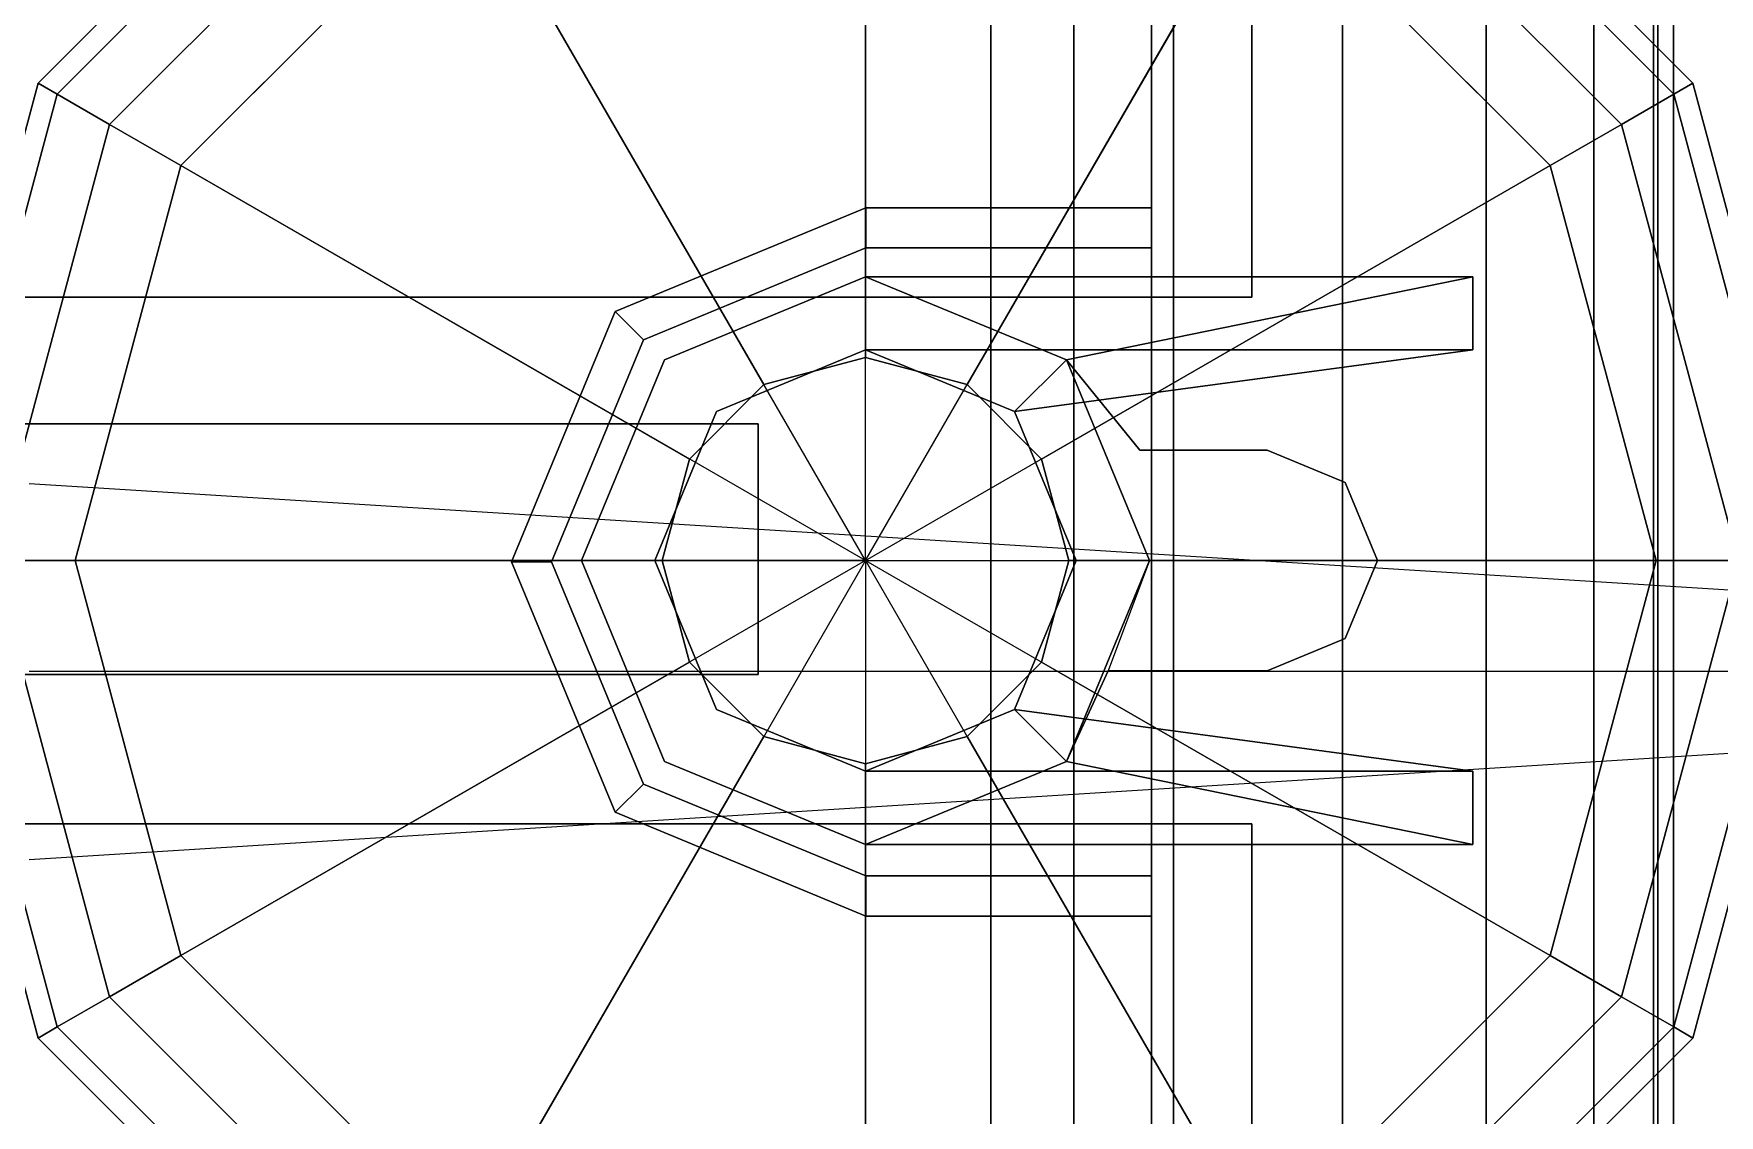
# Model space of a CAD drawing. Extents: x -170 to 1783, y -20 to 1205.
# Drawn here: x 476.528 to 478.207, y 285.083 to 286.161 of the extents above; entities that cross this region are included whole.
import ezdxf

# ---------------------------------------------------------------- set-up
doc = ezdxf.new("R2010")
doc.units = 0
doc.header["$LTSCALE"] = 96
doc.header["$MEASUREMENT"] = 0
for name, color, linetype in [('A-FURN-3-PANEL-GLIDE', 7, 'Continuous'), ('A-FURN-3-PANEL-GLIDE-HOUSING', 7, 'Continuous'), ('A-FURN-3-PANEL-RACE', 7, 'Continuous'), ('A-FURN-3-PANEL-SIDE1', 7, 'Continuous'), ('A-FURN-3-PANEL-TOPCAP', 7, 'Continuous'), ('A-FURN-3-PANEL-TRIM', 7, 'Continuous'), ('A-FURN-P-PNLS-POWR', 7, 'Continuous'), ('AFUPN-3-SCGL', 7, 'Continuous'), ('AFUPN-P', 7, 'Continuous'), ('MAIN_ELECTRICAL', 7, 'Continuous'), ('MAIN_FURN', 7, 'Continuous'), ('MAIN_PANEL', 7, 'Continuous'), ('SM', 7, 'Continuous')]:
    doc.layers.add(name, color=color, linetype=linetype)

# ---------------------------------------------------------------- blocks, each defined once
blk = doc.blocks.new('EC-EFP-444')
at = {"layer": 'A-FURN-3-PANEL-GLIDE', "color": 20, "linetype": 'Continuous'}
for points in [[(0.0798, 1.4649, 0.2464), (0.0608, 1.4759, 0.1642), (0.4091, 1.8242, 0.1642), (0.4201, 1.8052, 0.2464)], [(0.0608, 1.4759, 0.1642), (0.0798, 1.4649, 0.0821), (0.4201, 1.8052, 0.0821), (0.4091, 1.8242, 0.1642)], [(1.3499, 1.8052, 0.2464), (1.3609, 1.8242, 0.1642), (1.7092, 1.4759, 0.1642), (1.6902, 1.4649, 0.2464)], [(1.3609, 1.8242, 0.1642), (1.3499, 1.8052, 0.0821), (1.6902, 1.4649, 0.0821), (1.7092, 1.4759, 0.1642)], [(0.1319, 1.4348, 0.3065), (0.0798, 1.4649, 0.2464), (0.4201, 1.8052, 0.2464), (0.4502, 1.7531, 0.3065)], [(0.0798, 1.4649, 0.0821), (0.1319, 1.4348, 0.022), (0.4502, 1.7531, 0.022), (0.4201, 1.8052, 0.0821)], [(1.3198, 1.7531, 0.3065), (1.3499, 1.8052, 0.2464), (1.6902, 1.4649, 0.2464), (1.6381, 1.4348, 0.3065)], [(1.3499, 1.8052, 0.0821), (1.3198, 1.7531, 0.022), (1.6381, 1.4348, 0.022), (1.6902, 1.4649, 0.0821)], [(0.7837, 1.1754, 0.3285), (0.4912, 1.682, 0.3285), (0.885, 1.7875, 0.3285), (0.885, 1.2025, 0.3285)], [(0.885, 1.2025, 0.3285), (0.885, 1.7875, 0.3285), (1.2787, 1.682, 0.3285), (0.9862, 1.1754, 0.3285)], [(0.203, 1.3937, 0.3285), (0.1319, 1.4348, 0.3065), (0.4502, 1.7531, 0.3065), (0.4912, 1.682, 0.3285)], [(0.1319, 1.4348, 0.022), (0.203, 1.3937), (0.4912, 1.682), (0.4502, 1.7531, 0.022)], [(1.2787, 1.682, 0.3285), (1.3198, 1.7531, 0.3065), (1.6381, 1.4348, 0.3065), (1.567, 1.3937, 0.3285)], [(1.3198, 1.7531, 0.022), (1.2787, 1.682), (1.567, 1.3937), (1.6381, 1.4348, 0.022)], [(0.7096, 1.1013, 0.3285), (0.203, 1.3937, 0.3285), (0.4912, 1.682, 0.3285), (0.7837, 1.1754, 0.3285)], [(0.9862, 1.1754, 0.3285), (1.2787, 1.682, 0.3285), (1.567, 1.3937, 0.3285), (1.0604, 1.1013, 0.3285)], [(-0.0447, 1, 0.2464), (-0.0668, 1, 0.1642), (0.0608, 1.4759, 0.1642), (0.0798, 1.4649, 0.2464)], [(-0.0668, 1, 0.1642), (-0.0447, 1, 0.0821), (0.0798, 1.4649, 0.0821), (0.0608, 1.4759, 0.1642)], [(0.0154, 1, 0.3065), (-0.0447, 1, 0.2464), (0.0798, 1.4649, 0.2464), (0.1319, 1.4348, 0.3065)], [(-0.0447, 1, 0.0821), (0.0154, 1, 0.022), (0.1319, 1.4348, 0.022), (0.0798, 1.4649, 0.0821)], [(1.6381, 1.4348, 0.3065), (1.6902, 1.4649, 0.2464), (1.8147, 1, 0.2464), (1.7546, 1, 0.3065)], [(1.6902, 1.4649, 0.0821), (1.6381, 1.4348, 0.022), (1.7546, 1, 0.022), (1.8147, 1, 0.0821)], [(1.6902, 1.4649, 0.2464), (1.7092, 1.4759, 0.1642), (1.8367, 1, 0.1642), (1.8147, 1, 0.2464)], [(1.7092, 1.4759, 0.1642), (1.6902, 1.4649, 0.0821), (1.8147, 1, 0.0821), (1.8367, 1, 0.1642)], [(0.0975, 1, 0.3285), (0.0154, 1, 0.3065), (0.1319, 1.4348, 0.3065), (0.203, 1.3937, 0.3285)], [(0.0154, 1, 0.022), (0.0975, 1), (0.203, 1.3937), (0.1319, 1.4348, 0.022)], [(1.567, 1.3937, 0.3285), (1.6381, 1.4348, 0.3065), (1.7546, 1, 0.3065), (1.6725, 1, 0.3285)], [(1.6381, 1.4348, 0.022), (1.567, 1.3937), (1.6725, 1), (1.7546, 1, 0.022)], [(0.6825, 1, 0.3285), (0.0975, 1, 0.3285), (0.203, 1.3937, 0.3285), (0.7096, 1.1013, 0.3285)], [(1.0604, 1.1013, 0.3285), (1.567, 1.3937, 0.3285), (1.6725, 1, 0.3285), (1.0875, 1, 0.3285)], [(0.7837, 1.1754, 3.5747), (0.7837, 1.1754, 0.3285), (0.885, 1.2025, 0.3285), (0.885, 1.2025, 3.5747)], [(0.885, 1.2025, 3.5747), (0.885, 1.2025, 0.3285), (0.9862, 1.1754, 0.3285), (0.9862, 1.1754, 3.5747)], [(0.7096, 1.1013, 3.5747), (0.7096, 1.1013, 0.3285), (0.7837, 1.1754, 0.3285), (0.7837, 1.1754, 3.5747)], [(0.9862, 1.1754, 3.5747), (0.9862, 1.1754, 0.3285), (1.0604, 1.1013, 0.3285), (1.0604, 1.1013, 3.5747)], [(0.6825, 1, 3.5747), (0.6825, 1, 0.3285), (0.7096, 1.1013, 0.3285), (0.7096, 1.1013, 3.5747)], [(1.0604, 1.1013, 3.5747), (1.0604, 1.1013, 0.3285), (1.0875, 1, 0.3285), (1.0875, 1, 3.5747)], [(0.0798, 0.5351, 0.2464), (0.0608, 0.5241, 0.1642), (-0.0668, 1, 0.1642), (-0.0447, 1, 0.2464)], [(0.0608, 0.5241, 0.1642), (0.0798, 0.5351, 0.0821), (-0.0447, 1, 0.0821), (-0.0668, 1, 0.1642)], [(0.1319, 0.5652, 0.3065), (0.0798, 0.5351, 0.2464), (-0.0447, 1, 0.2464), (0.0154, 1, 0.3065)], [(0.0798, 0.5351, 0.0821), (0.1319, 0.5652, 0.022), (0.0154, 1, 0.022), (-0.0447, 1, 0.0821)], [(0.203, 0.6063, 0.3285), (0.1319, 0.5652, 0.3065), (0.0154, 1, 0.3065), (0.0975, 1, 0.3285)], [(0.1319, 0.5652, 0.022), (0.203, 0.6063), (0.0975, 1), (0.0154, 1, 0.022)], [(0.7096, 0.8988, 0.3285), (0.203, 0.6063, 0.3285), (0.0975, 1, 0.3285), (0.6825, 1, 0.3285)], [(0.7096, 0.8988, 3.5747), (0.7096, 0.8988, 0.3285), (0.6825, 1, 0.3285), (0.6825, 1, 3.5747)], [(1.0875, 1, 3.5747), (1.0875, 1, 0.3285), (1.0604, 0.8988, 0.3285), (1.0604, 0.8988, 3.5747)], [(1.0875, 1, 0.3285), (1.6725, 1, 0.3285), (1.567, 0.6063, 0.3285), (1.0604, 0.8988, 0.3285)], [(1.6725, 1, 0.3285), (1.7546, 1, 0.3065), (1.6381, 0.5652, 0.3065), (1.567, 0.6063, 0.3285)], [(1.7546, 1, 0.022), (1.6725, 1), (1.567, 0.6063), (1.6381, 0.5652, 0.022)], [(1.7546, 1, 0.3065), (1.8147, 1, 0.2464), (1.6902, 0.5351, 0.2464), (1.6381, 0.5652, 0.3065)], [(1.8147, 1, 0.0821), (1.7546, 1, 0.022), (1.6381, 0.5652, 0.022), (1.6902, 0.5351, 0.0821)], [(1.8147, 1, 0.2464), (1.8367, 1, 0.1642), (1.7092, 0.5241, 0.1642), (1.6902, 0.5351, 0.2464)], [(1.8367, 1, 0.1642), (1.8147, 1, 0.0821), (1.6902, 0.5351, 0.0821), (1.7092, 0.5241, 0.1642)], [(0.7837, 0.8246, 0.3285), (0.4912, 0.318, 0.3285), (0.203, 0.6063, 0.3285), (0.7096, 0.8988, 0.3285)], [(0.7837, 0.8246, 3.5747), (0.7837, 0.8246, 0.3285), (0.7096, 0.8988, 0.3285), (0.7096, 0.8988, 3.5747)], [(1.0604, 0.8988, 3.5747), (1.0604, 0.8988, 0.3285), (0.9862, 0.8246, 0.3285), (0.9862, 0.8246, 3.5747)], [(1.0604, 0.8988, 0.3285), (1.567, 0.6063, 0.3285), (1.2787, 0.318, 0.3285), (0.9862, 0.8246, 0.3285)], [(0.885, 0.7975, 0.3285), (0.885, 0.2125, 0.3285), (0.4912, 0.318, 0.3285), (0.7837, 0.8246, 0.3285)], [(0.885, 0.7975, 3.5747), (0.885, 0.7975, 0.3285), (0.7837, 0.8246, 0.3285), (0.7837, 0.8246, 3.5747)], [(0.9862, 0.8246, 3.5747), (0.9862, 0.8246, 0.3285), (0.885, 0.7975, 0.3285), (0.885, 0.7975, 3.5747)], [(0.9862, 0.8246, 0.3285), (1.2787, 0.318, 0.3285), (0.885, 0.2125, 0.3285), (0.885, 0.7975, 0.3285)], [(0.4912, 0.318, 0.3285), (0.4502, 0.2469, 0.3065), (0.1319, 0.5652, 0.3065), (0.203, 0.6063, 0.3285)], [(0.4502, 0.2469, 0.022), (0.4912, 0.318), (0.203, 0.6063), (0.1319, 0.5652, 0.022)], [(1.567, 0.6063, 0.3285), (1.6381, 0.5652, 0.3065), (1.3198, 0.2469, 0.3065), (1.2787, 0.318, 0.3285)], [(1.6381, 0.5652, 0.022), (1.567, 0.6063), (1.2787, 0.318), (1.3198, 0.2469, 0.022)], [(0.4502, 0.2469, 0.3065), (0.4201, 0.1948, 0.2464), (0.0798, 0.5351, 0.2464), (0.1319, 0.5652, 0.3065)], [(0.4201, 0.1948, 0.0821), (0.4502, 0.2469, 0.022), (0.1319, 0.5652, 0.022), (0.0798, 0.5351, 0.0821)], [(1.6381, 0.5652, 0.3065), (1.6902, 0.5351, 0.2464), (1.3499, 0.1948, 0.2464), (1.3198, 0.2469, 0.3065)], [(1.6902, 0.5351, 0.0821), (1.6381, 0.5652, 0.022), (1.3198, 0.2469, 0.022), (1.3499, 0.1948, 0.0821)], [(0.4201, 0.1948, 0.2464), (0.4091, 0.1758, 0.1642), (0.0608, 0.5241, 0.1642), (0.0798, 0.5351, 0.2464)], [(0.4091, 0.1758, 0.1642), (0.4201, 0.1948, 0.0821), (0.0798, 0.5351, 0.0821), (0.0608, 0.5241, 0.1642)], [(1.6902, 0.5351, 0.2464), (1.7092, 0.5241, 0.1642), (1.3609, 0.1758, 0.1642), (1.3499, 0.1948, 0.2464)], [(1.7092, 0.5241, 0.1642), (1.6902, 0.5351, 0.0821), (1.3499, 0.1948, 0.0821), (1.3609, 0.1758, 0.1642)]]:
    blk.add_3dface(points, dxfattribs=at)
at = {"layer": 'A-FURN-3-PANEL-GLIDE', "color": 20, "linetype": 'Continuous', "invisible_edges": 12}
for points in [[(0.885, 1), (0.885, 1.7875), (0.4912, 1.682)], [(0.885, 1), (1.2787, 1.682), (0.885, 1.7875)], [(0.885, 1), (0.4912, 1.682), (0.203, 1.3937)], [(0.885, 1), (1.567, 1.3937), (1.2787, 1.682)], [(0.885, 1), (0.203, 1.3937), (0.0975, 1)], [(0.885, 1), (1.6725, 1), (1.567, 1.3937)], [(0.885, 1), (0.0975, 1), (0.203, 0.6063)], [(0.885, 1), (0.203, 0.6063), (0.4912, 0.318)], [(0.885, 1), (0.4912, 0.318), (0.885, 0.2125)], [(0.885, 1), (0.885, 0.2125), (1.2787, 0.318)], [(0.885, 1), (1.2787, 0.318), (1.567, 0.6063)], [(0.885, 1), (1.567, 0.6063), (1.6725, 1)]]:
    blk.add_3dface(points, dxfattribs=at)
at = {"layer": 'A-FURN-3-PANEL-GLIDE-HOUSING', "color": 40, "linetype": 'Continuous'}
for points in [[(0.6, 1.3543, 4.1997), (0.6, 1.3143, 4.2397), (0.8848, 1.3143, 4.2397), (0.8848, 1.3543, 4.1997)], [(0.6, 1.3543, 3.6147), (0.6, 1.3543, 4.1997), (0.8848, 1.3543, 4.1997), (0.8848, 1.3543, 3.6147)], [(0.6, 1.3143, 3.5747), (0.6, 1.3543, 3.6147), (0.8848, 1.3543, 3.6147), (0.8848, 1.3143, 3.5747)], [(1.1344, 1.2509, 3.6147), (0.8848, 1.3543, 3.6147), (0.8848, 1.3543, 4.1997), (1.1344, 1.2509, 4.1997)], [(1.1344, 1.2509, 4.1997), (0.8848, 1.3543, 4.1997), (0.8848, 1.3143, 4.2397), (1.1061, 1.2227, 4.2397)], [(1.1061, 1.2227, 3.5747), (0.8848, 1.3143, 3.5747), (0.8848, 1.3543, 3.6147), (1.1344, 1.2509, 3.6147)], [(0.6849, 1.2001, 2.2447), (0.885, 1.283, 3.5747), (0.28, 1.283, 3.5747), (0.28, 1.283, 3.3867)], [(0.28, 1.21, 3.5747), (0.28, 1.21, 3.3867), (0.28, 1.283, 3.3867), (0.28, 1.283, 3.5747)], [(0.28, 1.283, 3.3867), (0.28, 1.21, 3.3867), (0.7365, 1.1485, 2.2447), (0.6849, 1.2001, 2.2447)], [(0.885, 1.283, 3.5747), (0.6849, 1.2001, 2.2447), (0.6849, 1.2001, 1.7347), (0.885, 1.283, 1.7347)], [(1.0851, 1.2001, 3.5747), (0.885, 1.283, 3.5747), (0.885, 1.283, 1.7347), (1.0851, 1.2001, 1.7347)], [(1.2378, 1.0013, 4.1997), (1.1344, 1.2509, 4.1997), (1.1061, 1.2227, 4.2397), (1.1978, 1.0013, 4.2397)], [(1.1978, 1.0013, 3.5747), (1.1061, 1.2227, 3.5747), (1.1344, 1.2509, 3.6147), (1.2378, 1.0013, 3.6147)], [(1.2378, 1.0013, 3.6147), (1.1344, 1.2509, 3.6147), (1.1344, 1.2509, 4.1997), (1.2378, 1.0013, 4.1997)], [(0.28, 1.21, 3.3867), (0.28, 1.21, 3.5747), (0.885, 1.21, 3.5747), (0.7365, 1.1485, 2.2447)], [(0.885, 1.21, 1.7347), (0.7365, 1.1485, 1.7347), (0.7365, 1.1485, 2.2447), (0.885, 1.21, 3.5747)], [(1.0335, 1.1485, 1.7347), (0.885, 1.21, 1.7347), (0.885, 1.21, 3.5747), (1.0335, 1.1485, 3.5747)], [(0.6849, 1.2001, 1.7347), (0.602, 1, 1.7347), (0.602, 1, 2.2447), (0.6849, 1.2001, 2.2447)], [(0.6849, 1.2001, 2.2447), (0.602, 1, 2.2447), (0.6432, 1.11, 2.2447)], [(0.6432, 1.11, 1.7347), (0.6849, 1.2001, 1.7347), (0.6849, 1.2001, 2.2447), (0.6432, 1.11, 2.2447)], [(1.168, 1, 3.5747), (1.0851, 1.2001, 3.5747), (1.0851, 1.2001, 1.7347), (1.168, 1, 1.7347)], [(0.7365, 1.1485, 1.7347), (0.675, 1, 1.7347), (0.675, 1, 2.2447), (0.7365, 1.1485, 2.2447)], [(1.095, 1, 1.7347), (1.0335, 1.1485, 1.7347), (1.0335, 1.1485, 3.5747), (1.095, 1, 3.5747)], [(0.485, 1.11, 2.2447), (0.4072, 1.0778, 2.2447), (0.4072, 1.0778, 1.7347), (0.485, 1.11, 1.7347)], [(0.485, 1.11, 1.7347), (0.6432, 1.11, 1.7347), (0.6432, 1.11, 2.2447), (0.485, 1.11, 2.2447)], [(0.4072, 1.0778, 2.2447), (0.375, 1, 2.2447), (0.375, 1, 1.7347), (0.4072, 1.0778, 1.7347)], [(0.375, 1, 2.2447), (0.4072, 0.9222, 2.2447), (0.4072, 0.9222, 1.7347), (0.375, 1, 1.7347)], [(0.602, 1, 1.7347), (0.6849, 0.7999, 1.7347), (0.6849, 0.7999, 2.2447), (0.602, 1, 2.2447)], [(0.675, 1, 1.7347), (0.7365, 0.8515, 1.7347), (0.7365, 0.8515, 2.2447), (0.675, 1, 2.2447)], [(1.0335, 0.8515, 1.7347), (1.095, 1, 1.7347), (1.095, 1, 3.5747), (1.0335, 0.8515, 3.5747)], [(1.0851, 0.7999, 3.5747), (1.168, 1, 3.5747), (1.168, 1, 1.7347), (1.0851, 0.7999, 1.7347)], [(1.1344, 0.7517, 4.1997), (1.2378, 1.0013, 4.1997), (1.1978, 1.0013, 4.2397), (1.1061, 0.78, 4.2397)], [(1.1061, 0.78, 3.5747), (1.1978, 1.0013, 3.5747), (1.2378, 1.0013, 3.6147), (1.1344, 0.7517, 3.6147)], [(1.1344, 0.7517, 3.6147), (1.2378, 1.0013, 3.6147), (1.2378, 1.0013, 4.1997), (1.1344, 0.7517, 4.1997)], [(0.4072, 0.9222, 2.2447), (0.485, 0.89, 2.2447), (0.485, 0.89, 1.7347), (0.4072, 0.9222, 1.7347)], [(0.6116, 0.89, 2.2447), (0.6116, 0.89, 1.7347), (0.485, 0.89, 1.7347), (0.485, 0.89, 2.2447)], [(0.6849, 0.7999, 1.7347), (0.6116, 0.89, 1.7347), (0.6116, 0.89, 2.2447), (0.6849, 0.7999, 2.2447)], [(0.28, 0.79, 3.3867), (0.28, 0.717, 3.3867), (0.6849, 0.7999, 2.2447), (0.7365, 0.8515, 2.2447)], [(0.7365, 0.8515, 1.7347), (0.885, 0.79, 1.7347), (0.885, 0.79, 3.5747), (0.7365, 0.8515, 2.2447)], [(0.885, 0.79, 1.7347), (1.0335, 0.8515, 1.7347), (1.0335, 0.8515, 3.5747), (0.885, 0.79, 3.5747)], [(0.28, 0.79, 3.3867), (0.28, 0.79, 3.5747), (0.28, 0.717, 3.5747), (0.28, 0.717, 3.3867)], [(0.6849, 0.7999, 2.2447), (0.885, 0.717, 3.5747), (0.885, 0.717, 1.7347), (0.6849, 0.7999, 1.7347)], [(0.885, 0.717, 3.5747), (1.0851, 0.7999, 3.5747), (1.0851, 0.7999, 1.7347), (0.885, 0.717, 1.7347)], [(0.8848, 0.6483, 4.1997), (1.1344, 0.7517, 4.1997), (1.1061, 0.78, 4.2397), (0.8848, 0.6883, 4.2397)], [(0.8848, 0.6883, 3.5747), (1.1061, 0.78, 3.5747), (1.1344, 0.7517, 3.6147), (0.8848, 0.6483, 3.6147)], [(0.8848, 0.6483, 3.6147), (1.1344, 0.7517, 3.6147), (1.1344, 0.7517, 4.1997), (0.8848, 0.6483, 4.1997)], [(0.8848, 0.6483, 4.1997), (0.8848, 0.6883, 4.2397), (0.6, 0.6883, 4.2397), (0.6, 0.6483, 4.1997)], [(0.8848, 0.6883, 3.5747), (0.8848, 0.6483, 3.6147), (0.6, 0.6483, 3.6147), (0.6, 0.6883, 3.5747)], [(0.8848, 0.6483, 4.1997), (0.6, 0.6483, 4.1997), (0.6, 0.6483, 3.6147), (0.8848, 0.6483, 3.6147)]]:
    blk.add_3dface(points, dxfattribs=at)
for points, invisible_edges in [([(0.6, 0.6883, 4.2397), (0.8848, 0.6883, 4.2397), (0.8848, 1.3143, 4.2397), (0.6, 1.3143, 4.2397)], 2), ([(0.6002, 1.283, 3.5747), (0.6, 1.3143, 3.5747), (0.8848, 1.3143, 3.5747), (0.885, 1.283, 3.5747)], 4), ([(1.1061, 0.78, 4.2397), (1.1061, 1.2227, 4.2397), (0.8848, 1.3143, 4.2397), (0.8848, 0.6883, 4.2397)], 5), ([(1.1061, 1.2227, 3.5747), (1.0851, 1.2001, 3.5747), (0.885, 1.283, 3.5747), (0.8848, 1.3143, 3.5747)], 5), ([(0.28, 1.21, 3.5747), (0.28, 1.283, 3.5747), (0.885, 1.283, 3.5747), (0.885, 1.21, 3.5747)], 4), ([(0.885, 1.21, 1.7347), (0.885, 1.283, 1.7347), (0.6849, 1.2001, 1.7347), (0.7365, 1.1485, 1.7347)], 5), ([(1.0335, 1.1485, 1.7347), (1.0851, 1.2001, 1.7347), (0.885, 1.283, 1.7347), (0.885, 1.21, 1.7347)], 5), ([(0.885, 1.21, 3.5747), (0.885, 1.283, 3.5747), (1.0851, 1.2001, 3.5747), (1.0335, 1.1485, 3.5747)], 5), ([(1.1978, 1.0013, 3.5747), (1.168, 1, 3.5747), (1.0851, 1.2001, 3.5747), (1.1061, 1.2227, 3.5747)], 5), ([(1.1978, 1.0013, 4.2397), (1.1061, 1.2227, 4.2397), (1.1061, 0.78, 4.2397)], 2), ([(0.7365, 1.1485, 1.7347), (0.6849, 1.2001, 1.7347), (0.602, 1, 1.7347), (0.675, 1, 1.7347)], 5), ([(0.6849, 1.2001, 2.2447), (0.7365, 1.1485, 2.2447), (0.675, 1, 2.2447), (0.602, 1, 2.2447)], 12), ([(0.6849, 1.2001, 1.7347), (0.6432, 1.11, 1.7347), (0.602, 1, 1.7347)], 2), ([(1.095, 1, 1.7347), (1.168, 1, 1.7347), (1.0851, 1.2001, 1.7347), (1.0335, 1.1485, 1.7347)], 5), ([(1.0851, 1.2001, 3.5747), (1.168, 1, 3.5747), (1.095, 1, 3.5747), (1.0335, 1.1485, 3.5747)], 10), ([(0.485, 1.11, 1.7347), (0.4072, 1.0778, 1.7347), (0.4072, 0.9222, 1.7347), (0.485, 0.89, 1.7347)], 10), ([(0.485, 1.11, 2.2447), (0.485, 0.89, 2.2447), (0.4072, 0.9222, 2.2447), (0.4072, 1.0778, 2.2447)], 5), ([(0.485, 1.11, 1.7347), (0.602, 1, 1.7347), (0.6432, 1.11, 1.7347)], 3), ([(0.602, 1, 1.7347), (0.485, 1.11, 1.7347), (0.485, 0.89, 1.7347)], 15), ([(0.485, 1.11, 2.2447), (0.6432, 1.11, 2.2447), (0.602, 1, 2.2447)], 14), ([(0.602, 1, 2.2447), (0.485, 0.89, 2.2447), (0.485, 1.11, 2.2447)], 15), ([(0.4072, 1.0778, 2.2447), (0.4072, 0.9222, 2.2447), (0.375, 1, 2.2447)], 1), ([(0.4072, 1.0778, 1.7347), (0.375, 1, 1.7347), (0.4072, 0.9222, 1.7347)], 12), ([(0.602, 1, 1.7347), (0.485, 0.89, 1.7347), (0.6116, 0.89, 1.7347)], 13), ([(0.602, 1, 2.2447), (0.6116, 0.89, 2.2447), (0.485, 0.89, 2.2447)], 13), ([(0.675, 1, 1.7347), (0.602, 1, 1.7347), (0.6849, 0.7999, 1.7347), (0.7365, 0.8515, 1.7347)], 5), ([(0.602, 1, 2.2447), (0.675, 1, 2.2447), (0.7365, 0.8515, 2.2447), (0.6849, 0.7999, 2.2447)], 9), ([(0.602, 1, 1.7347), (0.6116, 0.89, 1.7347), (0.6849, 0.7999, 1.7347)], 1), ([(0.602, 1, 2.2447), (0.6849, 0.7999, 2.2447), (0.6116, 0.89, 2.2447)], 13), ([(1.0851, 0.7999, 1.7347), (1.168, 1, 1.7347), (1.095, 1, 1.7347), (1.0335, 0.8515, 1.7347)], 10), ([(1.0851, 0.7999, 3.5747), (1.0335, 0.8515, 3.5747), (1.095, 1, 3.5747), (1.168, 1, 3.5747)], 5), ([(1.1061, 0.78, 3.5747), (1.0851, 0.7999, 3.5747), (1.168, 1, 3.5747), (1.1978, 1.0013, 3.5747)], 5), ([(0.885, 0.79, 3.5747), (0.28, 0.79, 3.5747), (0.28, 0.79, 3.3867), (0.7365, 0.8515, 2.2447)], 8), ([(0.6849, 0.7999, 1.7347), (0.885, 0.717, 1.7347), (0.885, 0.79, 1.7347), (0.7365, 0.8515, 1.7347)], 10), ([(0.885, 0.717, 1.7347), (1.0851, 0.7999, 1.7347), (1.0335, 0.8515, 1.7347), (0.885, 0.79, 1.7347)], 10), ([(0.885, 0.717, 3.5747), (0.885, 0.79, 3.5747), (1.0335, 0.8515, 3.5747), (1.0851, 0.7999, 3.5747)], 5), ([(0.6849, 0.7999, 2.2447), (0.28, 0.717, 3.3867), (0.28, 0.717, 3.5747), (0.885, 0.717, 3.5747)], 8), ([(0.28, 0.717, 3.5747), (0.28, 0.79, 3.5747), (0.885, 0.79, 3.5747), (0.885, 0.717, 3.5747)], 4), ([(0.8848, 0.6883, 3.5747), (0.885, 0.717, 3.5747), (1.0851, 0.7999, 3.5747), (1.1061, 0.78, 3.5747)], 5), ([(0.6, 0.6883, 3.5747), (0.6002, 0.717, 3.5747), (0.885, 0.717, 3.5747), (0.8848, 0.6883, 3.5747)], 4)]:
    blk.add_3dface(points, dxfattribs=dict(at, invisible_edges=invisible_edges))
at = {"layer": 'A-FURN-3-PANEL-RACE', "color": 40, "linetype": 'Continuous'}
for points, invisible_edges in [([(2.098, 1.2625, 0.3963), (45.902, 1.2625, 0.3963), (0.5, 1.5745, 0.3963), (0.5, 1.2625, 0.3963)], 3), ([(47.5, 1.2625, 0.3963), (47.5, 1.5745, 0.3963), (0.5, 1.5745, 0.3963), (45.902, 1.2625, 0.3963)], 6), ([(2.098, 1.2625, 0.4563), (0.5, 1.2625, 0.4563), (0.5, 1.5745, 0.4563), (45.902, 1.2625, 0.4563)], 12), ([(47.5, 1.2625, 0.4563), (45.902, 1.2625, 0.4563), (0.5, 1.5745, 0.4563), (47.5, 1.5745, 0.4563)], 6), ([(0.5, 0.7375, 0.4563), (2.098, 0.7375, 0.4563), (47.5, 0.4255, 0.4563), (0.5, 0.4255, 0.4563)], 6), ([(0.5, 0.7375, 0.3963), (0.5, 0.4255, 0.3963), (47.5, 0.4255, 0.3963), (2.098, 0.7375, 0.3963)], 6)]:
    blk.add_3dface(points, dxfattribs=dict(at, invisible_edges=invisible_edges))
for points in [[(0.5, 1.2625, 0.3963), (0.5, 1.5745, 0.3963), (0.5, 1.5745, 0.4563), (0.5, 1.2625, 0.4563)], [(0.5, 1.2625, 0.4563), (2.098, 1.2625, 0.4563), (2.098, 1.2625, 0.3963), (0.5, 1.2625, 0.3963)], [(0.5, 0.7375, 0.4563), (0.5, 0.7375, 0.3963), (2.098, 0.7375, 0.3963), (2.098, 0.7375, 0.4563)], [(0.5, 0.7375, 0.3963), (0.5, 0.7375, 0.4563), (0.5, 0.4255, 0.4563), (0.5, 0.4255, 0.3963)]]:
    blk.add_3dface(points, dxfattribs=at)
at = {"layer": 'A-FURN-3-PANEL-SIDE1', "color": 7, "linetype": 'Continuous'}
for points in [[(47.3224, 1.955, 43.7401), (47.3228, 0.045, 43.7401), (0.6776, 0.045, 43.7401), (0.6776, 1.955, 43.7401)], [(0.6776, 0.045, 4.2397), (0.6776, 1.955, 4.2397), (0.6776, 1.955, 43.7401), (0.6776, 0.045, 43.7401)], [(47.3224, 0.045, 4.2397), (47.3224, 1.955, 4.2397), (0.6776, 1.955, 4.2397), (0.6776, 0.045, 4.2397)]]:
    blk.add_3dface(points, dxfattribs=at)
at = {"layer": 'A-FURN-3-PANEL-TOPCAP', "color": 60, "linetype": 'Continuous'}
for points, invisible_edges in [([(0.1285, -0.0047, 43.635), (0.144, -0.02, 43.635), (0.144, 2.02, 43.635), (0.1285, 2.0047, 43.635)], 10), ([(0.144, -0.02, 43.635), (0.269, -0.02, 43.635), (0.269, 2.02, 43.635), (0.144, 2.02, 43.635)], 10), ([(0.289, 2, 43.635), (0.269, 2.02, 43.635), (0.269, -0.02, 43.635), (0.289, 0, 43.635)], 10), ([(0.394, 2.02, 43.635), (0.3741, 2, 43.635), (0.3741, 0, 43.635), (0.394, -0.02, 43.635)], 10), ([(0.676, 2.02, 43.635), (0.394, 2.02, 43.635), (0.394, -0.02, 43.635), (0.676, -0.02, 43.635)], 10), ([(0.1285, 2.0047, 43.635), (0.1129, 1.9894, 43.635), (0.1129, 0.0106, 43.635), (0.1285, -0.0047, 43.635)], 10), ([(0.289, 0, 43.635), (0.3741, 0, 43.635), (0.3741, 2, 43.635), (0.289, 2, 43.635)], 10), ([(0.0965, 0.0273, 43.635), (0.1129, 0.0106, 43.635), (0.1129, 1.9894, 43.635), (0.0965, 1.9727, 43.635)], 10), ([(0.0965, 1.9727, 43.635), (0.08, 1.956, 43.635), (0.08, 0.044, 43.635), (0.0965, 0.0273, 43.635)], 8)]:
    blk.add_3dface(points, dxfattribs=dict(at, invisible_edges=invisible_edges))
for points in [[(0.0957, 0.044, 43.8177), (0.08, 0.044, 43.635), (0.08, 1.956, 43.635), (0.0957, 1.956, 43.8177)], [(0.1595, 0.044, 43.9895), (0.0957, 0.044, 43.8177), (0.0957, 1.956, 43.8177), (0.1595, 1.956, 43.9895)], [(0.2668, 0.044, 44.1382), (0.1595, 0.044, 43.9895), (0.1595, 1.956, 43.9895), (0.2668, 1.956, 44.1382)], [(0.4099, 0.044, 44.2528), (0.2668, 0.044, 44.1382), (0.2668, 1.956, 44.1382), (0.4099, 1.956, 44.2528)], [(0.5783, 0.044, 44.3252), (0.4099, 0.044, 44.2528), (0.4099, 1.956, 44.2528), (0.5783, 1.956, 44.3252)], [(0.76, 0.044, 44.35), (0.5783, 0.044, 44.3252), (0.5783, 1.956, 44.3252), (0.76, 1.956, 44.35)], [(0.76, 0.044, 44.35), (0.76, 1.956, 44.35), (47.24, 1.956, 44.35), (47.24, 0.044, 44.35)]]:
    blk.add_3dface(points, dxfattribs=at)
at = {"layer": 'A-FURN-3-PANEL-TRIM', "color": 60, "linetype": 'Continuous'}
for points, invisible_edges in [([(0.395, 2.0328, 43.635), (0.6776, 2.0328, 43.635), (0.6776, -0.0328, 43.635), (0.395, -0.0328, 43.635)], 8), ([(0.6, -0.1348, 3.5747), (0.6, 1.6815, 3.5747), (0.1, 1.6815, 3.5747), (0.1, 0.3185, 3.5747)], 10), ([(0.6, -0.1348, 4.2397), (0.1, 0.3185, 4.2397), (0.1, 1.6815, 4.2397), (0.6, 1.6815, 4.2397)], 5), ([(0.1457, 0.3473, 43.635), (0.0802, 0.3473, 43.635), (0.0802, 1.6527, 43.635), (0.1457, 1.6527, 43.635)], 8), ([(0.2701, 1.6426, 43.635), (0.395, 1.6426, 43.635), (0.395, 0.3574, 43.635), (0.2701, 0.3574, 43.635)], 10), ([(0.1457, 1.6218, 43.635), (0.2155, 1.6218, 43.635), (0.2155, 0.3782, 43.635), (0.1457, 0.3782, 43.635)], 10)]:
    blk.add_3dface(points, dxfattribs=dict(at, invisible_edges=invisible_edges))
for points in [[(0.1, 0.3185, 4.2397), (0.1, 0.3185, 3.5747), (0.1, 1.6815, 3.5747), (0.1, 1.6815, 4.2397)], [(0.6, 1.6815, 3.5747), (0.6, -0.1348, 3.5747), (0.6, -0.1348, 4.2397), (0.6, 1.6815, 4.2397)], [(0.0802, 0.3473, 43.635), (0.0802, 0.3473, 4.2397), (0.0802, 1.6527, 4.2397), (0.0802, 1.6527, 43.635)]]:
    blk.add_3dface(points, dxfattribs=at)
at = {"layer": 'A-FURN-P-PNLS-POWR', "color": 1, "linetype": 'Continuous'}
blk.add_line((22, 1), (0, 1), dxfattribs=at)
blk = doc.blocks.new('EC-PCSS-3')
at = {"layer": 'SM', "color": 60, "linetype": 'Continuous'}
for p, q in [((3, 0.1875), (-3, -0.1875)), ((-3, 0.1875), (3, -0.1875)), ((3, 0), (-3, 0))]:
    blk.add_line(p, q, dxfattribs=at)
blk = doc.blocks.new('EC-FRMGL-412-F')
at = {"layer": 'AFUPN-3-SCGL', "color": 30, "linetype": 'Continuous', "invisible_edges": 2}
for points in [[(1, 1.125, 29.9986), (47, 1.125, 29.9986), (1, 1.125, 41.9986)], [(47, 1.125, 41.9986), (1, 1.125, 41.9986), (47, 1.125, 29.9986)], [(1, 0.875, 41.9986), (1, 1.125, 41.9986), (47, 0.875, 41.9986)], [(47, 1.125, 41.9986), (47, 0.875, 41.9986), (1, 1.125, 41.9986)], [(1, 1.125, 29.9986), (1, 0.875, 29.9986), (47, 1.125, 29.9986)], [(47, 0.875, 29.9986), (47, 1.125, 29.9986), (1, 0.875, 29.9986)], [(47, 0.875, 29.9986), (47, 0.875, 41.9986), (47, 1.125, 29.9986)], [(47, 1.125, 41.9986), (47, 1.125, 29.9986), (47, 0.875, 41.9986)], [(47, 0.875, 29.9986), (1, 0.875, 29.9986), (47, 0.875, 41.9986)], [(1, 0.875, 41.9986), (47, 0.875, 41.9986), (1, 0.875, 29.9986)]]:
    blk.add_3dface(points, dxfattribs=at)
at = {"layer": 'AFUPN-P', "color": 20, "linetype": 'Continuous'}
for p, q in [((47, 1.125), (1, 1.125)), ((47, 0.875), (47, 1.125)), ((1, 0.875), (47, 0.875)), ((47, 0.875), (47, 0.875))]:
    blk.add_line(p, q, dxfattribs=at)

msp = doc.modelspace()

# ---------------------------------------------------------------- block references
at = {"layer": 'MAIN_ELECTRICAL', "color": 47, "linetype": 'Continuous'}
msp.add_blockref('EC-PCSS-3', (479.52341, 285.52528), dxfattribs=at)
at = {"layer": 'MAIN_FURN', "color": 47, "linetype": 'Continuous'}
msp.add_blockref('EC-FRMGL-412-F', (430.24966, 284.64733, 15), dxfattribs=at)
at = {"layer": 'MAIN_PANEL', "color": 47, "linetype": 'Continuous', "rotation": 180}
msp.add_blockref('EC-EFP-444', (478.24146, 286.63599), dxfattribs=at)

doc.saveas('drawing.dxf')
